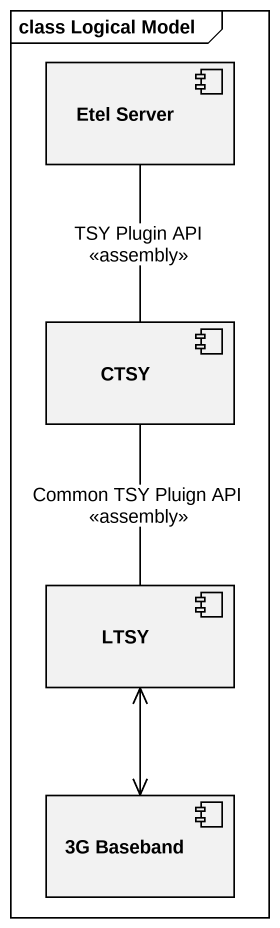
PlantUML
@startuml
mainframe class Logical Model
component "Etel Server" as Etel_Server
component CTSY
component LTSY
component "3G Baseband" as c3G_Baseband
Etel_Server -- CTSY : TSY Plugin API\n<<assembly>>
CTSY -- LTSY : Common TSY Pluign API\n<<assembly>>
LTSY <--> c3G_Baseband
@enduml
